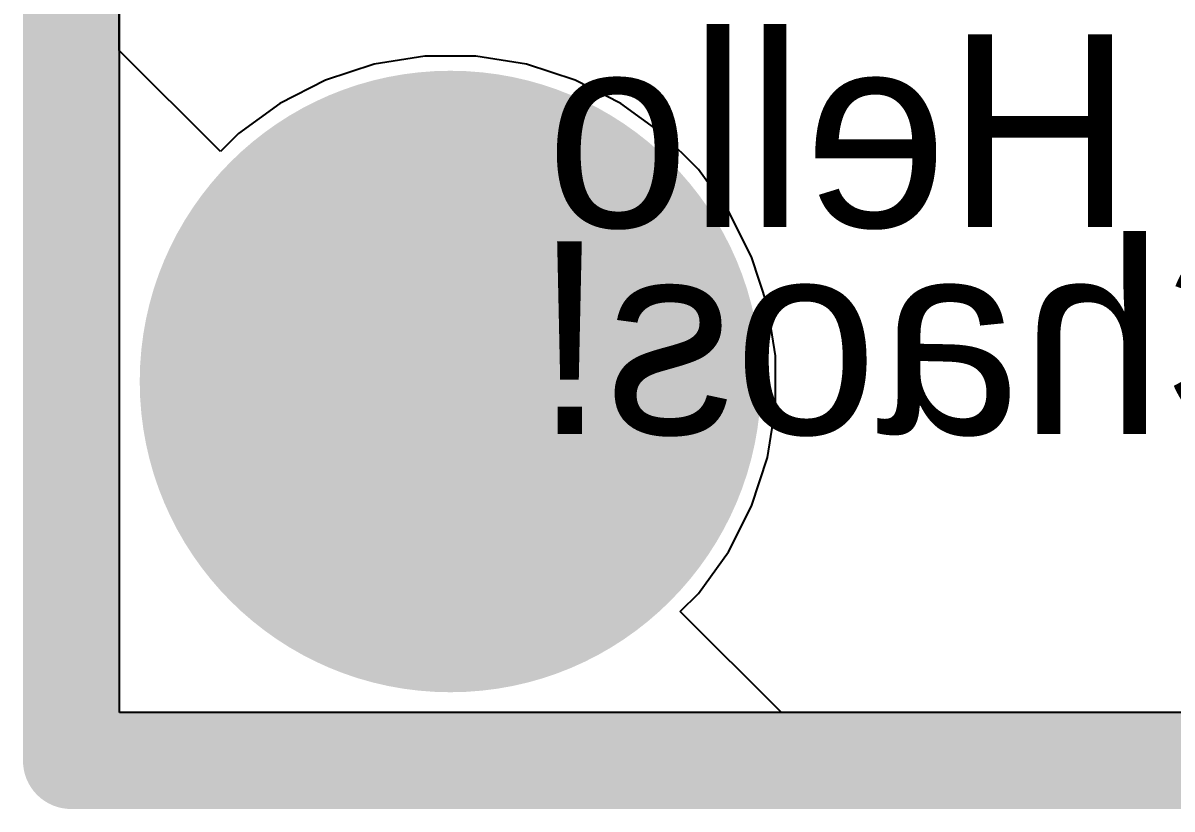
# Model space of a CAD drawing. Header units: millimetres. Extents: x -0.02 to 3.96, y -0.02 to 1.99.
# Drawn here: x -0.02 to 0.4572, y -0.02 to 0.3063 of the extents above; entities that cross this region are included whole.
import ezdxf

# ---------------------------------------------------------------- set-up
doc = ezdxf.new("R2010")
doc.units = ezdxf.units.MM
doc.header["$MEASUREMENT"] = 0
for name, color, linetype in [('BottomLayer', 5, 'Continuous'), ('BottomOverlay', 54, 'Continuous'), ('BottomSolder', 6, 'Continuous'), ('InternalPlane1', 76, 'Continuous'), ('InternalPlane2', 16, 'Continuous'), ('Mechanical1', 6, 'Continuous'), ('MultiLayer', 9, 'Continuous'), ('PadHoleLayer', 156, 'Continuous'), ('TopLayer', 1, 'Continuous'), ('TopSolder', 216, 'Continuous')]:
    doc.layers.add(name, color=color, linetype=linetype)
doc.styles.add('SciFly', font='', dxfattribs={"height": 0.2})
doc.styles.get('SciFly').set_extended_font_data('SciFly')

msp = doc.modelspace()

# ---------------------------------------------------------------- hatches: boundary and pattern name
at = {"layer": 'BottomLayer'}
h = msp.add_hatch(color=5, dxfattribs=at)
edge = h.paths.add_edge_path()
edge.add_arc((0.15748, 0.15748), 0.125, 0, 360)
at = {"layer": 'BottomSolder'}
h = msp.add_hatch(color=6, dxfattribs=at)
edge = h.paths.add_edge_path()
edge.add_arc((0.15748, 0.15748), 0.129, 0, 360)
at = {"layer": 'InternalPlane1'}
h = msp.add_hatch(color=76, dxfattribs=at)
edge = h.paths.add_edge_path()
edge.add_arc((0.15748, 0.15748), 0.0825, 0, 360)
at = {"layer": 'InternalPlane2'}
h = msp.add_hatch(color=16, dxfattribs=at)
edge = h.paths.add_edge_path()
edge.add_arc((0.15748, 0.15748), 0.0825, 0, 360)
at = {"layer": 'MultiLayer'}
h = msp.add_hatch(color=9, dxfattribs=at)
edge = h.paths.add_edge_path()
edge.add_arc((0.15748, 0.15748), 0.125, 0, 360)
at = {"layer": 'PadHoleLayer'}
h = msp.add_hatch(color=156, dxfattribs=at)
edge = h.paths.add_edge_path()
edge.add_arc((0.15748, 0.15748), 0.0625, 0, 360)
at = {"layer": 'TopLayer'}
h = msp.add_hatch(color=1, dxfattribs=at)
edge = h.paths.add_edge_path()
edge.add_arc((0.15748, 0.15748), 0.125, 0, 360)
at = {"layer": 'TopSolder'}
h = msp.add_hatch(color=216, dxfattribs=at)
edge = h.paths.add_edge_path()
edge.add_arc((0.15748, 0.15748), 0.129, 0, 360)

# ---------------------------------------------------------------- linework, layer by layer
at = {"layer": 'InternalPlane1'}
for p, q in [((0.0201, 0.0201), (0.0201, 1.94841)), ((3.91691, 0.0201), (0.0201, 0.0201))]:
    msp.add_line(p, q, dxfattribs=at)
at = {"layer": 'InternalPlane1', "const_width": 0.04}
for points in [[(0, 0), (0, 1.9685)], [(0, 0), (3.93701, 0)]]:
    msp.add_lwpolyline(points, dxfattribs=at)
at = {"layer": 'InternalPlane1', "const_width": 0.02}
msp.add_lwpolyline([(-0.01, 0, 1), (0.01, 0, 1)], format="xyb", close=True, dxfattribs=at)
msp.add_lwpolyline([(-0.01, 0, 1), (0.01, 0, 1)], format="xyb", close=True, dxfattribs=at)
at = {"layer": 'InternalPlane2'}
for p, q in [((0.0201, 0.0201), (0.0201, 1.94841)), ((3.91691, 0.0201), (0.0201, 0.0201))]:
    msp.add_line(p, q, dxfattribs=at)
at = {"layer": 'InternalPlane2', "const_width": 0.04}
for points in [[(0, 0), (0, 1.9685)], [(0, 0), (3.93701, 0)]]:
    msp.add_lwpolyline(points, dxfattribs=at)
at = {"layer": 'InternalPlane2', "const_width": 0.02}
msp.add_lwpolyline([(-0.01, 0, 1), (0.01, 0, 1)], format="xyb", close=True, dxfattribs=at)
msp.add_lwpolyline([(-0.01, 0, 1), (0.01, 0, 1)], format="xyb", close=True, dxfattribs=at)
at = {"layer": 'Mechanical1', "const_width": 0.01}
for points in [[(0, 0), (0, 1.9685)], [(0, 0), (3.93701, 0)]]:
    msp.add_lwpolyline(points, dxfattribs=at)
at = {"layer": 'Mechanical1', "const_width": 0.005}
msp.add_lwpolyline([(-0.0025, 0, 1), (0.0025, 0, 1)], format="xyb", close=True, dxfattribs=at)
msp.add_lwpolyline([(-0.0025, 0, 1), (0.0025, 0, 1)], format="xyb", close=True, dxfattribs=at)
at = {"layer": 'TopLayer'}
for p, q in [((0.02, 0.29496), (0.02, 1.67354)), ((0.06202, 0.25294), (0.02, 0.29496)), ((0.14686, 0.29248), (0.12587, 0.28916)), ((0.16811, 0.29248), (0.14686, 0.29248)), ((0.18909, 0.28916), (0.16811, 0.29248)), ((0.12587, 0.28916), (0.10566, 0.28259)), ((0.2093, 0.28259), (0.18909, 0.28916)), ((0.10566, 0.28259), (0.08672, 0.27294)), ((0.22824, 0.27294), (0.2093, 0.28259)), ((0.08672, 0.27294), (0.06953, 0.26045)), ((0.24543, 0.26045), (0.22824, 0.27294)), ((0.06953, 0.26045), (0.06202, 0.25294)), ((0.26045, 0.24543), (0.24543, 0.26045)), ((0.27294, 0.22824), (0.26045, 0.24543)), ((0.28259, 0.2093), (0.27294, 0.22824)), ((0.28916, 0.18909), (0.28259, 0.2093)), ((0.29248, 0.16811), (0.28916, 0.18909)), ((0.29248, 0.14686), (0.29248, 0.16811)), ((0.28916, 0.12587), (0.29248, 0.14686)), ((0.28259, 0.10566), (0.28916, 0.12587)), ((0.27294, 0.08672), (0.28259, 0.10566)), ((0.26045, 0.06953), (0.27294, 0.08672)), ((0.25294, 0.06202), (0.26045, 0.06953)), ((0.29496, 0.02), (0.25294, 0.06202)), ((3.64205, 0.02), (0.29496, 0.02))]:
    msp.add_line(p, q, dxfattribs=at)

# ---------------------------------------------------------------- texts
at = {"layer": 'BottomOverlay', "style": 'SciFly', "text_generation_flag": 2}
for s, p in [('Say Hello', (0.65507, 0.22158)), ('to Chaos!', (0.65, 0.13567))]:
    msp.add_text(s, height=0.08, dxfattribs=at).set_placement(p)

doc.saveas('drawing.dxf')
